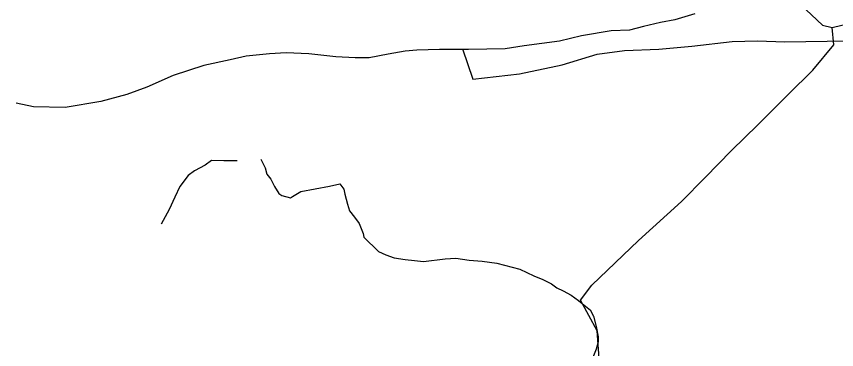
# Model space of a CAD drawing. Header units: feet. Extents: x 442639 to 445151, y 513727 to 516000.
# Drawn here: x 443395.2 to 443772.4, y 515279.3 to 515432.7 of the extents above; entities that cross this region are included whole.
import ezdxf

# ---------------------------------------------------------------- set-up
doc = ezdxf.new("R2010")
doc.units = ezdxf.units.FT
doc.header["$MEASUREMENT"] = 0
for name, color, linetype in [('AI', 14, 'CONTINUOUS'), ('FIELDBOUNDARY', 82, 'CONTINUOUS'), ('QUARRYEDGE', 41, 'CONTINUOUS'), ('WATER', 160, 'CONTINUOUS')]:
    doc.layers.add(name, color=color, linetype=linetype)

msp = doc.modelspace()

# ---------------------------------------------------------------- linework, layer by layer
at = {"layer": 'AI', "color": 17}
msp.add_lwpolyline([(443578.69, 515126.03, 0.000001), (443578.9, 515127.37, 0.000001)], format="xyb", dxfattribs=at)
at = {"layer": 'FIELDBOUNDARY'}
for points in [[(443748.05, 515445.56), (443765.9, 515428.68), (443770.38, 515427.55), (443779.18, 515429.79), (443791.95, 515428.41), (443808.62, 515429.6), (443822, 515430.51), (443834.88, 515431.23), (443846.56, 515432.15), (443856.24, 515431.69), (443868.61, 515432.41), (443876.79, 515431.36), (443891.95, 515430.46), (443903.25, 515433.28), (443906.65, 515433.76), (443909.47, 515437.83), (443919.05, 515438.97), (443938.52, 515440.04), (443947.78, 515436.19), (443968.62, 515434.46), (443986.37, 515431.55), (443997.93, 515428.78)], [(443600.37, 515417.77), (443605.07, 515403.76), (443626.54, 515406.22), (443646.13, 515410.49), (443662.23, 515415.27), (443674.81, 515416.99), (443690.68, 515417.68), (443705.86, 515418.98), (443724.34, 515421.16), (443735.92, 515421.49), (443748.59, 515421.01), (443777.63, 515421.42), (443798.7, 515422.98), (443817.86, 515423.25), (443836.63, 515424.73), (443857.33, 515425.45)], [(443663.31, 515273.26), (443662.21, 515287.93), (443654.61, 515302.05), (443659.85, 515309.01), (443681.24, 515329.53), (443701.01, 515347.56), (443711.96, 515358.57), (443724.02, 515370.97), (443736.17, 515382.86), (443750.03, 515396.75), (443761.48, 515407.95), (443771.03, 515419.56), (443770.38, 515427.55)]]:
    msp.add_lwpolyline(points, dxfattribs=at)
at = {"layer": 'QUARRYEDGE'}
for points in [[(443496.75, 515366.24), (443490.56, 515366.28), (443484.88, 515366.32), (443482.07, 515364.24), (443477.16, 515361.67), (443474.25, 515359.5), (443470.33, 515354.43), (443468.1, 515349.46), (443465.37, 515343.89), (443461.73, 515337.12)], [(443507.63, 515366.97), (443509.6, 515362.96), (443510.38, 515360.16), (443512.26, 515357.76), (443513.84, 515354.45), (443515.91, 515351.25), (443517.21, 515350.24), (443521.19, 515349.22), (443522.09, 515349.81), (443526, 515352.18), (443539.19, 515354.49), (443543.99, 515355.66), (443545.77, 515353.25), (443546.25, 515350.85), (443547.52, 515346.25), (443548.4, 515343.25), (443550.67, 515340.24), (443552.75, 515337.44), (443554.62, 515332.73), (443555, 515331.04), (443561.75, 515324.41), (443565.13, 515322.89), (443568.91, 515321.57), (443573.9, 515320.74), (443578.19, 515320.31), (443582.38, 515319.88), (443592.36, 515321.12), (443597.26, 515321.48), (443603.34, 515320.55), (443609.32, 515320.11), (443616.1, 515319.07), (443626.76, 515316.3), (443633.13, 515313.27), (443637.21, 515311.55), (443641.19, 515309.62), (443643.77, 515307.71), (443646.66, 515306.4), (443650.24, 515304.38), (443652.03, 515303.17), (443653.71, 515301.96), (443657.09, 515299.24), (443658.98, 515297.63), (443660.55, 515294.73), (443661.82, 515290.03), (443662.69, 515285.24), (443662.67, 515282.94), (443661.85, 515279.45), (443660.33, 515275.67)]]:
    msp.add_lwpolyline(points, dxfattribs=at)
at = {"layer": 'WATER'}
msp.add_lwpolyline([(443707.15, 515433.85), (443697.96, 515431.11), (443691.46, 515429.95), (443683.57, 515428.11), (443677.07, 515426.45), (443668.68, 515426.01), (443655, 515423.7), (443645, 515421.27), (443628.62, 515419.18), (443620.03, 515417.84), (443603.16, 515417.55), (443589.69, 515417.44), (443579.41, 515417.1), (443573.92, 515416.74), (443566.12, 515415.39), (443557.43, 515413.65), (443550.94, 515413.69), (443542.07, 515414.15), (443529.6, 515415.53), (443519.22, 515415.89), (443511.54, 515415.54), (443500.85, 515414.41), (443493.56, 515412.66), (443481.46, 515410.05), (443467.26, 515405.45), (443455.15, 515400.14), (443446.05, 515396.7), (443434.05, 515393.59), (443417.57, 515390.8), (443403.1, 515391.09), (443395.13, 515392.84)], dxfattribs=at)

doc.saveas('drawing.dxf')
